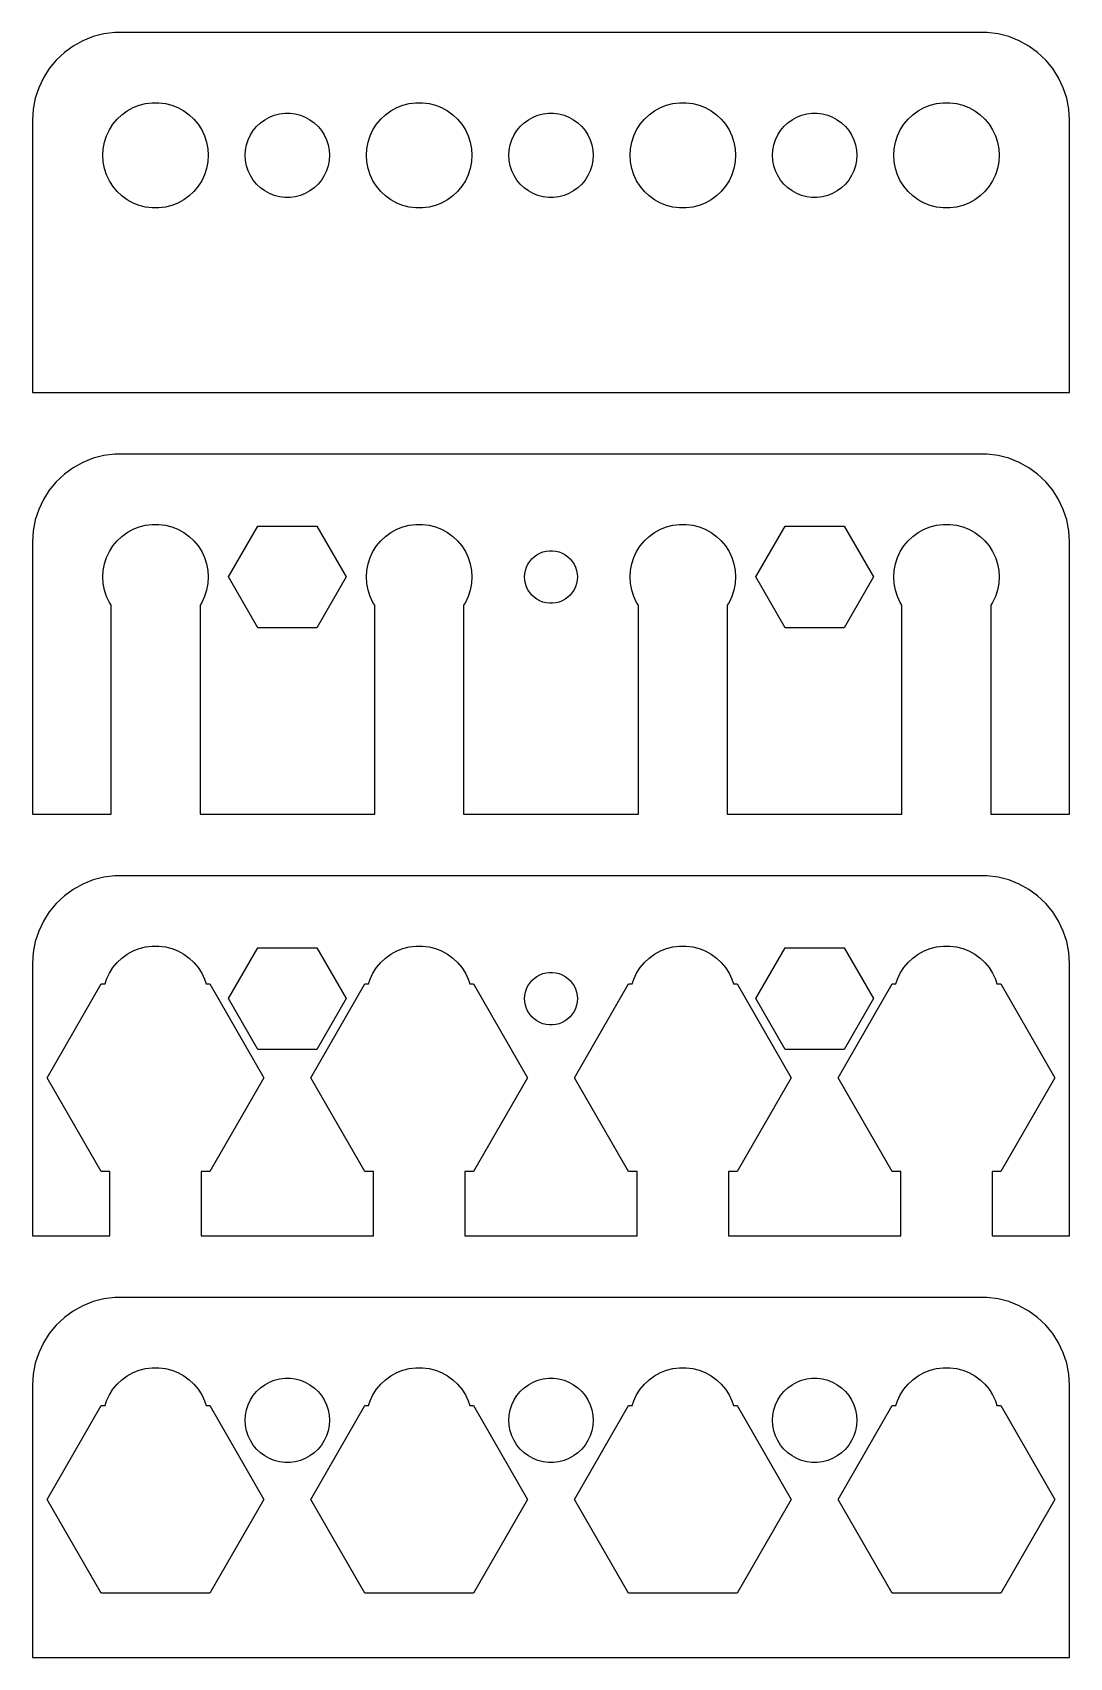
# Model space of a CAD drawing. Header units: metres. Extents: x -29.5 to 29.5, y 0 to 92.5.
import ezdxf

# ---------------------------------------------------------------- set-up
doc = ezdxf.new("R2010")
doc.units = ezdxf.units.M

msp = doc.modelspace()

# ---------------------------------------------------------------- linework, layer by layer
for p, q in [((-24.8139, 92.4901), (-25.4369, 92.4114)), ((24.8139, 92.4901), (-24.8139, 92.4901)), ((25.4369, 92.4114), (24.8139, 92.4901)), ((-27.1791, 91.7216), (-27.6871, 91.3526)), ((-26.6289, 92.0241), (-27.1791, 91.7216)), ((-26.0451, 92.2553), (-26.6289, 92.0241)), ((-25.4369, 92.4114), (-26.0451, 92.2553)), ((26.0451, 92.2553), (25.4369, 92.4114)), ((26.6289, 92.0241), (26.0451, 92.2553)), ((27.1791, 91.7216), (26.6289, 92.0241)), ((27.6871, 91.3526), (27.1791, 91.7216)), ((-28.1448, 90.9227), (-28.5451, 90.4389)), ((-27.6871, 91.3526), (-28.1448, 90.9227)), ((28.1448, 90.9227), (27.6871, 91.3526)), ((28.5451, 90.4389), (28.1448, 90.9227)), ((-28.8815, 89.9088), (-29.1489, 89.3406)), ((-28.5451, 90.4389), (-28.8815, 89.9088)), ((28.8815, 89.9088), (28.5451, 90.4389)), ((29.1489, 89.3406), (28.8815, 89.9088)), ((-29.1489, 89.3406), (-29.3429, 88.7434)), ((29.3429, 88.7434), (29.1489, 89.3406)), ((-29.4606, 88.1267), (-29.5, 87.5)), ((-29.3429, 88.7434), (-29.4606, 88.1267)), ((-24.4123, 87.8115), (-24.1075, 88.033)), ((-24.1075, 88.033), (-23.7773, 88.2145)), ((-23.7773, 88.2145), (-23.427, 88.3532)), ((-23.427, 88.3532), (-23.0621, 88.4469)), ((-23.0621, 88.4469), (-22.6884, 88.4941)), ((-22.6884, 88.4941), (-22.3116, 88.4941)), ((-22.3116, 88.4941), (-21.9379, 88.4469)), ((-21.9379, 88.4469), (-21.5729, 88.3532)), ((-21.5729, 88.3532), (-21.2227, 88.2145)), ((-21.2227, 88.2145), (-20.8925, 88.033)), ((-20.8925, 88.033), (-20.5877, 87.8115)), ((-15.4497, 87.8575), (-15.1507, 87.8953)), ((-15.1507, 87.8953), (-14.8493, 87.8953)), ((-14.8493, 87.8953), (-14.5503, 87.8575)), ((-9.41226, 87.8115), (-9.10747, 88.033)), ((-9.10747, 88.033), (-8.77733, 88.2145)), ((-8.77733, 88.2145), (-8.42705, 88.3532)), ((-8.42705, 88.3532), (-8.06213, 88.4469)), ((-8.06213, 88.4469), (-7.68837, 88.4941)), ((-7.68837, 88.4941), (-7.31161, 88.4941)), ((-7.31161, 88.4941), (-6.93785, 88.4469)), ((-6.93785, 88.4469), (-6.57294, 88.3532)), ((-6.57294, 88.3532), (-6.22266, 88.2145)), ((-6.22266, 88.2145), (-5.89252, 88.033)), ((-5.89252, 88.033), (-5.58772, 87.8115)), ((-0.449707, 87.8575), (-0.150696, 87.8953)), ((-0.150696, 87.8953), (0.150696, 87.8953)), ((0.150696, 87.8953), (0.449707, 87.8575)), ((5.58772, 87.8115), (5.89252, 88.033)), ((5.89252, 88.033), (6.22266, 88.2145)), ((6.22266, 88.2145), (6.57294, 88.3532)), ((6.57294, 88.3532), (6.93785, 88.4469)), ((6.93785, 88.4469), (7.31161, 88.4941)), ((7.31161, 88.4941), (7.68837, 88.4941)), ((7.68837, 88.4941), (8.06213, 88.4469)), ((8.06213, 88.4469), (8.42705, 88.3532)), ((8.42705, 88.3532), (8.77733, 88.2145)), ((8.77733, 88.2145), (9.10747, 88.033)), ((9.10747, 88.033), (9.41226, 87.8115)), ((14.5503, 87.8575), (14.8493, 87.8953)), ((14.8493, 87.8953), (15.1507, 87.8953)), ((15.1507, 87.8953), (15.4497, 87.8575)), ((20.5877, 87.8115), (20.8925, 88.033)), ((20.8925, 88.033), (21.2227, 88.2145)), ((21.2227, 88.2145), (21.5729, 88.3532)), ((21.5729, 88.3532), (21.9379, 88.4469)), ((21.9379, 88.4469), (22.3116, 88.4941)), ((22.3116, 88.4941), (22.6884, 88.4941)), ((22.6884, 88.4941), (23.0621, 88.4469)), ((23.0621, 88.4469), (23.427, 88.3532)), ((23.427, 88.3532), (23.7773, 88.2145)), ((23.7773, 88.2145), (24.1075, 88.033)), ((24.1075, 88.033), (24.4123, 87.8115)), ((29.4606, 88.1267), (29.3429, 88.7434)), ((29.5, 87.5), (29.4606, 88.1267)), ((-29.5, 87.5), (-29.5, 72)), ((-25.2893, 86.6044), (-25.1289, 86.9453)), ((-25.1289, 86.9453), (-24.927, 87.2634)), ((-24.927, 87.2634), (-24.6869, 87.5536)), ((-24.6869, 87.5536), (-24.4123, 87.8115)), ((-20.5877, 87.8115), (-20.3131, 87.5536)), ((-20.3131, 87.5536), (-20.0729, 87.2634)), ((-20.0729, 87.2634), (-19.8711, 86.9453)), ((-19.8711, 86.9453), (-19.7107, 86.6044)), ((-16.9416, 86.9107), (-16.7495, 87.1429)), ((-16.7495, 87.1429), (-16.5298, 87.3492)), ((-16.5298, 87.3492), (-16.286, 87.5264)), ((-16.286, 87.5264), (-16.0219, 87.6716)), ((-16.0219, 87.6716), (-15.7416, 87.7825)), ((-15.7416, 87.7825), (-15.4497, 87.8575)), ((-14.5503, 87.8575), (-14.2583, 87.7825)), ((-14.2583, 87.7825), (-13.9781, 87.6716)), ((-13.9781, 87.6716), (-13.714, 87.5264)), ((-13.714, 87.5264), (-13.4702, 87.3492)), ((-13.4702, 87.3492), (-13.2505, 87.1429)), ((-13.2505, 87.1429), (-13.0583, 86.9107)), ((-10.2893, 86.6044), (-10.1289, 86.9453)), ((-10.1289, 86.9453), (-9.92705, 87.2634)), ((-9.92705, 87.2634), (-9.6869, 87.5536)), ((-9.6869, 87.5536), (-9.41226, 87.8115)), ((-5.58772, 87.8115), (-5.31308, 87.5536)), ((-5.31308, 87.5536), (-5.07294, 87.2634)), ((-5.07294, 87.2634), (-4.87108, 86.9453)), ((-4.87108, 86.9453), (-4.71066, 86.6044)), ((-1.94164, 86.9107), (-1.74951, 87.1429)), ((-1.74951, 87.1429), (-1.52982, 87.3492)), ((-1.52982, 87.3492), (-1.28598, 87.5264)), ((-1.28598, 87.5264), (-1.02187, 87.6716)), ((-1.02187, 87.6716), (-0.741638, 87.7825)), ((-0.741638, 87.7825), (-0.449707, 87.8575)), ((0.449707, 87.8575), (0.741638, 87.7825)), ((0.741638, 87.7825), (1.02187, 87.6716)), ((1.02187, 87.6716), (1.28598, 87.5264)), ((1.28598, 87.5264), (1.52982, 87.3492)), ((1.52982, 87.3492), (1.74951, 87.1429)), ((1.74951, 87.1429), (1.94164, 86.9107)), ((4.71066, 86.6044), (4.87108, 86.9453)), ((4.87108, 86.9453), (5.07294, 87.2634)), ((5.07294, 87.2634), (5.31308, 87.5536)), ((5.31308, 87.5536), (5.58772, 87.8115)), ((9.41226, 87.8115), (9.6869, 87.5536)), ((9.6869, 87.5536), (9.92705, 87.2634)), ((9.92705, 87.2634), (10.1289, 86.9453)), ((10.1289, 86.9453), (10.2893, 86.6044)), ((13.0583, 86.9107), (13.2505, 87.1429)), ((13.2505, 87.1429), (13.4702, 87.3492)), ((13.4702, 87.3492), (13.714, 87.5264)), ((13.714, 87.5264), (13.9781, 87.6716)), ((13.9781, 87.6716), (14.2583, 87.7825)), ((14.2583, 87.7825), (14.5503, 87.8575)), ((15.4497, 87.8575), (15.7416, 87.7825)), ((15.7416, 87.7825), (16.0219, 87.6716)), ((16.0219, 87.6716), (16.286, 87.5264)), ((16.286, 87.5264), (16.5298, 87.3492)), ((16.5298, 87.3492), (16.7495, 87.1429)), ((16.7495, 87.1429), (16.9416, 86.9107)), ((19.7107, 86.6044), (19.8711, 86.9453)), ((19.8711, 86.9453), (20.0729, 87.2634)), ((20.0729, 87.2634), (20.3131, 87.5536)), ((20.3131, 87.5536), (20.5877, 87.8115)), ((24.4123, 87.8115), (24.6869, 87.5536)), ((24.6869, 87.5536), (24.927, 87.2634)), ((24.927, 87.2634), (25.1289, 86.9453)), ((25.1289, 86.9453), (25.2893, 86.6044)), ((29.5, 72), (29.5, 87.5)), ((-25.4763, 85.876), (-25.4057, 86.2461)), ((-25.4057, 86.2461), (-25.2893, 86.6044)), ((-19.7107, 86.6044), (-19.5942, 86.2461)), ((-19.5942, 86.2461), (-19.5237, 85.876)), ((-17.3811, 85.8008), (-17.3246, 86.0968)), ((-17.3246, 86.0968), (-17.2315, 86.3835)), ((-17.2315, 86.3835), (-17.1031, 86.6562)), ((-17.1031, 86.6562), (-16.9416, 86.9107)), ((-13.0583, 86.9107), (-12.8969, 86.6562)), ((-12.8969, 86.6562), (-12.7685, 86.3835)), ((-12.7685, 86.3835), (-12.6754, 86.0968)), ((-12.6754, 86.0968), (-12.6189, 85.8008)), ((-10.4763, 85.876), (-10.4057, 86.2461)), ((-10.4057, 86.2461), (-10.2893, 86.6044)), ((-4.71066, 86.6044), (-4.59424, 86.2461)), ((-4.59424, 86.2461), (-4.52365, 85.876)), ((-2.38107, 85.8008), (-2.32458, 86.0968)), ((-2.32458, 86.0968), (-2.23146, 86.3835)), ((-2.23146, 86.3835), (-2.10313, 86.6562)), ((-2.10313, 86.6562), (-1.94164, 86.9107)), ((1.94164, 86.9107), (2.10313, 86.6562)), ((2.10313, 86.6562), (2.23146, 86.3835)), ((2.23146, 86.3835), (2.32458, 86.0968)), ((2.32458, 86.0968), (2.38107, 85.8008)), ((4.52365, 85.876), (4.59424, 86.2461)), ((4.59424, 86.2461), (4.71066, 86.6044)), ((10.2893, 86.6044), (10.4057, 86.2461)), ((10.4057, 86.2461), (10.4763, 85.876)), ((12.6189, 85.8008), (12.6754, 86.0968)), ((12.6754, 86.0968), (12.7685, 86.3835)), ((12.7685, 86.3835), (12.8969, 86.6562)), ((12.8969, 86.6562), (13.0583, 86.9107)), ((16.9416, 86.9107), (17.1031, 86.6562)), ((17.1031, 86.6562), (17.2315, 86.3835)), ((17.2315, 86.3835), (17.3246, 86.0968)), ((17.3246, 86.0968), (17.3811, 85.8008)), ((19.5237, 85.876), (19.5942, 86.2461)), ((19.5942, 86.2461), (19.7107, 86.6044)), ((25.2893, 86.6044), (25.4057, 86.2461)), ((25.4057, 86.2461), (25.4763, 85.876)), ((-25.5, 85.5), (-25.4763, 85.876)), ((-25.4763, 85.124), (-25.5, 85.5)), ((-25.4057, 84.7539), (-25.4763, 85.124)), ((-19.5237, 85.124), (-19.5942, 84.7539)), ((-19.5237, 85.876), (-19.5, 85.5)), ((-19.5, 85.5), (-19.5237, 85.124)), ((-17.4, 85.5), (-17.3811, 85.8008)), ((-17.3811, 85.1992), (-17.4, 85.5)), ((-17.3246, 84.9031), (-17.3811, 85.1992)), ((-12.6189, 85.1992), (-12.6754, 84.9031)), ((-12.6189, 85.8008), (-12.6, 85.5)), ((-12.6, 85.5), (-12.6189, 85.1992)), ((-10.5, 85.5), (-10.4763, 85.876)), ((-10.4763, 85.124), (-10.5, 85.5)), ((-10.4057, 84.7539), (-10.4763, 85.124)), ((-4.52365, 85.124), (-4.59424, 84.7539)), ((-4.52365, 85.876), (-4.5, 85.5)), ((-4.5, 85.5), (-4.52365, 85.124)), ((-2.39999, 85.5), (-2.38107, 85.8008)), ((-2.38107, 85.1992), (-2.39999, 85.5)), ((-2.32458, 84.9031), (-2.38107, 85.1992)), ((2.38107, 85.1992), (2.32458, 84.9031)), ((2.38107, 85.8008), (2.39999, 85.5)), ((2.39999, 85.5), (2.38107, 85.1992)), ((4.5, 85.5), (4.52365, 85.876)), ((4.52365, 85.124), (4.5, 85.5)), ((4.59424, 84.7539), (4.52365, 85.124)), ((10.4763, 85.124), (10.4057, 84.7539)), ((10.4763, 85.876), (10.5, 85.5)), ((10.5, 85.5), (10.4763, 85.124)), ((12.6, 85.5), (12.6189, 85.8008)), ((12.6189, 85.1992), (12.6, 85.5)), ((12.6754, 84.9031), (12.6189, 85.1992)), ((17.3811, 85.1992), (17.3246, 84.9031)), ((17.3811, 85.8008), (17.4, 85.5)), ((17.4, 85.5), (17.3811, 85.1992)), ((19.5, 85.5), (19.5237, 85.876)), ((19.5237, 85.124), (19.5, 85.5)), ((19.5942, 84.7539), (19.5237, 85.124)), ((25.4763, 85.124), (25.4057, 84.7539)), ((25.4763, 85.876), (25.5, 85.5)), ((25.5, 85.5), (25.4763, 85.124)), ((-25.2893, 84.3956), (-25.4057, 84.7539)), ((-25.1289, 84.0547), (-25.2893, 84.3956)), ((-19.7107, 84.3956), (-19.8711, 84.0547)), ((-19.5942, 84.7539), (-19.7107, 84.3956)), ((-17.2315, 84.6165), (-17.3246, 84.9031)), ((-17.1031, 84.3438), (-17.2315, 84.6165)), ((-16.9416, 84.0893), (-17.1031, 84.3438)), ((-12.8969, 84.3438), (-13.0583, 84.0893)), ((-12.7685, 84.6165), (-12.8969, 84.3438)), ((-12.6754, 84.9031), (-12.7685, 84.6165)), ((-10.2893, 84.3956), (-10.4057, 84.7539)), ((-10.1289, 84.0547), (-10.2893, 84.3956)), ((-4.71066, 84.3956), (-4.87108, 84.0547)), ((-4.59424, 84.7539), (-4.71066, 84.3956)), ((-2.23146, 84.6165), (-2.32458, 84.9031)), ((-2.10313, 84.3438), (-2.23146, 84.6165)), ((-1.94164, 84.0893), (-2.10313, 84.3438)), ((2.10313, 84.3438), (1.94164, 84.0893)), ((2.23146, 84.6165), (2.10313, 84.3438)), ((2.32458, 84.9031), (2.23146, 84.6165)), ((4.71066, 84.3956), (4.59424, 84.7539)), ((4.87108, 84.0547), (4.71066, 84.3956)), ((10.2893, 84.3956), (10.1289, 84.0547)), ((10.4057, 84.7539), (10.2893, 84.3956)), ((12.7685, 84.6165), (12.6754, 84.9031)), ((12.8969, 84.3438), (12.7685, 84.6165)), ((13.0583, 84.0893), (12.8969, 84.3438)), ((17.1031, 84.3438), (16.9416, 84.0893)), ((17.2315, 84.6165), (17.1031, 84.3438)), ((17.3246, 84.9031), (17.2315, 84.6165)), ((19.7107, 84.3956), (19.5942, 84.7539)), ((19.8711, 84.0547), (19.7107, 84.3956)), ((25.2893, 84.3956), (25.1289, 84.0547)), ((25.4057, 84.7539), (25.2893, 84.3956)), ((-24.927, 83.7366), (-25.1289, 84.0547)), ((-24.6869, 83.4464), (-24.927, 83.7366)), ((-24.4123, 83.1884), (-24.6869, 83.4464)), ((-20.3131, 83.4464), (-20.5877, 83.1884)), ((-20.0729, 83.7366), (-20.3131, 83.4464)), ((-19.8711, 84.0547), (-20.0729, 83.7366)), ((-16.7495, 83.8571), (-16.9416, 84.0893)), ((-16.5298, 83.6508), (-16.7495, 83.8571)), ((-16.286, 83.4736), (-16.5298, 83.6508)), ((-16.0219, 83.3284), (-16.286, 83.4736)), ((-15.7416, 83.2175), (-16.0219, 83.3284)), ((-13.9781, 83.3284), (-14.2583, 83.2175)), ((-13.714, 83.4736), (-13.9781, 83.3284)), ((-13.4702, 83.6508), (-13.714, 83.4736)), ((-13.2505, 83.8571), (-13.4702, 83.6508)), ((-13.0583, 84.0893), (-13.2505, 83.8571)), ((-9.92705, 83.7366), (-10.1289, 84.0547)), ((-9.6869, 83.4464), (-9.92705, 83.7366)), ((-9.41226, 83.1884), (-9.6869, 83.4464)), ((-5.31308, 83.4464), (-5.58772, 83.1884)), ((-5.07294, 83.7366), (-5.31308, 83.4464)), ((-4.87108, 84.0547), (-5.07294, 83.7366)), ((-1.74951, 83.8571), (-1.94164, 84.0893)), ((-1.52982, 83.6508), (-1.74951, 83.8571)), ((-1.28598, 83.4736), (-1.52982, 83.6508)), ((-1.02187, 83.3284), (-1.28598, 83.4736)), ((-0.741638, 83.2175), (-1.02187, 83.3284)), ((1.02187, 83.3284), (0.741638, 83.2175)), ((1.28598, 83.4736), (1.02187, 83.3284)), ((1.52982, 83.6508), (1.28598, 83.4736)), ((1.74951, 83.8571), (1.52982, 83.6508)), ((1.94164, 84.0893), (1.74951, 83.8571)), ((5.07294, 83.7366), (4.87108, 84.0547)), ((5.31308, 83.4464), (5.07294, 83.7366)), ((5.58772, 83.1884), (5.31308, 83.4464)), ((9.6869, 83.4464), (9.41226, 83.1884)), ((9.92705, 83.7366), (9.6869, 83.4464)), ((10.1289, 84.0547), (9.92705, 83.7366)), ((13.2505, 83.8571), (13.0583, 84.0893)), ((13.4702, 83.6508), (13.2505, 83.8571)), ((13.714, 83.4736), (13.4702, 83.6508)), ((13.9781, 83.3284), (13.714, 83.4736)), ((14.2583, 83.2175), (13.9781, 83.3284)), ((16.0219, 83.3284), (15.7416, 83.2175)), ((16.286, 83.4736), (16.0219, 83.3284)), ((16.5298, 83.6508), (16.286, 83.4736)), ((16.7495, 83.8571), (16.5298, 83.6508)), ((16.9416, 84.0893), (16.7495, 83.8571)), ((20.0729, 83.7366), (19.8711, 84.0547)), ((20.3131, 83.4464), (20.0729, 83.7366)), ((20.5877, 83.1884), (20.3131, 83.4464)), ((24.6869, 83.4464), (24.4123, 83.1884)), ((24.927, 83.7366), (24.6869, 83.4464)), ((25.1289, 84.0547), (24.927, 83.7366)), ((-24.1075, 82.967), (-24.4123, 83.1884)), ((-23.7773, 82.7855), (-24.1075, 82.967)), ((-23.427, 82.6468), (-23.7773, 82.7855)), ((-23.0621, 82.5531), (-23.427, 82.6468)), ((-22.6884, 82.5059), (-23.0621, 82.5531)), ((-22.3116, 82.5059), (-22.6884, 82.5059)), ((-21.9379, 82.5531), (-22.3116, 82.5059)), ((-21.5729, 82.6468), (-21.9379, 82.5531)), ((-21.2227, 82.7855), (-21.5729, 82.6468)), ((-20.8925, 82.967), (-21.2227, 82.7855)), ((-20.5877, 83.1884), (-20.8925, 82.967)), ((-15.4497, 83.1425), (-15.7416, 83.2175)), ((-15.1507, 83.1047), (-15.4497, 83.1425)), ((-14.8493, 83.1047), (-15.1507, 83.1047)), ((-14.5503, 83.1425), (-14.8493, 83.1047)), ((-14.2583, 83.2175), (-14.5503, 83.1425)), ((-9.10747, 82.967), (-9.41226, 83.1884)), ((-8.77733, 82.7855), (-9.10747, 82.967)), ((-8.42705, 82.6468), (-8.77733, 82.7855)), ((-8.06213, 82.5531), (-8.42705, 82.6468)), ((-7.68837, 82.5059), (-8.06213, 82.5531)), ((-7.31161, 82.5059), (-7.68837, 82.5059)), ((-6.93785, 82.5531), (-7.31161, 82.5059)), ((-6.57294, 82.6468), (-6.93785, 82.5531)), ((-6.22266, 82.7855), (-6.57294, 82.6468)), ((-5.89252, 82.967), (-6.22266, 82.7855)), ((-5.58772, 83.1884), (-5.89252, 82.967)), ((-0.449707, 83.1425), (-0.741638, 83.2175)), ((-0.150696, 83.1047), (-0.449707, 83.1425)), ((0.150696, 83.1047), (-0.150696, 83.1047)), ((0.449707, 83.1425), (0.150696, 83.1047)), ((0.741638, 83.2175), (0.449707, 83.1425)), ((5.89252, 82.967), (5.58772, 83.1884)), ((6.22266, 82.7855), (5.89252, 82.967)), ((6.57294, 82.6468), (6.22266, 82.7855)), ((6.93785, 82.5531), (6.57294, 82.6468)), ((7.31161, 82.5059), (6.93785, 82.5531)), ((7.68837, 82.5059), (7.31161, 82.5059)), ((8.06213, 82.5531), (7.68837, 82.5059)), ((8.42705, 82.6468), (8.06213, 82.5531)), ((8.77733, 82.7855), (8.42705, 82.6468)), ((9.10747, 82.967), (8.77733, 82.7855)), ((9.41226, 83.1884), (9.10747, 82.967)), ((14.5503, 83.1425), (14.2583, 83.2175)), ((14.8493, 83.1047), (14.5503, 83.1425)), ((15.1507, 83.1047), (14.8493, 83.1047)), ((15.4497, 83.1425), (15.1507, 83.1047)), ((15.7416, 83.2175), (15.4497, 83.1425)), ((20.8925, 82.967), (20.5877, 83.1884)), ((21.2227, 82.7855), (20.8925, 82.967)), ((21.5729, 82.6468), (21.2227, 82.7855)), ((21.9379, 82.5531), (21.5729, 82.6468)), ((22.3116, 82.5059), (21.9379, 82.5531)), ((22.6884, 82.5059), (22.3116, 82.5059)), ((23.0621, 82.5531), (22.6884, 82.5059)), ((23.427, 82.6468), (23.0621, 82.5531)), ((23.7773, 82.7855), (23.427, 82.6468)), ((24.1075, 82.967), (23.7773, 82.7855)), ((24.4123, 83.1884), (24.1075, 82.967)), ((-29.5, 72), (29.5, 72)), ((-24.8139, 68.4901), (-25.4369, 68.4114)), ((24.8139, 68.4901), (-24.8139, 68.4901)), ((25.4369, 68.4114), (24.8139, 68.4901)), ((-27.1791, 67.7216), (-27.6871, 67.3526)), ((-26.6289, 68.0241), (-27.1791, 67.7216)), ((-26.0451, 68.2553), (-26.6289, 68.0241)), ((-25.4369, 68.4114), (-26.0451, 68.2553)), ((26.0451, 68.2553), (25.4369, 68.4114)), ((26.6289, 68.0241), (26.0451, 68.2553)), ((27.1791, 67.7216), (26.6289, 68.0241)), ((27.6871, 67.3526), (27.1791, 67.7216)), ((-28.1448, 66.9227), (-28.5451, 66.4389)), ((-27.6871, 67.3526), (-28.1448, 66.9227)), ((28.1448, 66.9227), (27.6871, 67.3526)), ((28.5451, 66.4389), (28.1448, 66.9227)), ((-28.8815, 65.9088), (-29.1489, 65.3406)), ((-28.5451, 66.4389), (-28.8815, 65.9088)), ((28.8815, 65.9088), (28.5451, 66.4389)), ((29.1489, 65.3406), (28.8815, 65.9088)), ((-29.3429, 64.7434), (-29.4606, 64.1267)), ((-29.1489, 65.3406), (-29.3429, 64.7434)), ((29.3429, 64.7434), (29.1489, 65.3406)), ((29.4606, 64.1267), (29.3429, 64.7434)), ((-29.4606, 64.1267), (-29.5, 63.5)), ((-24.4123, 63.8115), (-24.1075, 64.033)), ((-24.1075, 64.033), (-23.7773, 64.2145)), ((-23.7773, 64.2145), (-23.427, 64.3532)), ((-23.427, 64.3532), (-23.0621, 64.4469)), ((-23.0621, 64.4469), (-22.6884, 64.4941)), ((-22.6884, 64.4941), (-22.3116, 64.4941)), ((-22.3116, 64.4941), (-21.9379, 64.4469)), ((-21.9379, 64.4469), (-21.5729, 64.3532)), ((-21.5729, 64.3532), (-21.2227, 64.2145)), ((-21.2227, 64.2145), (-20.8925, 64.033)), ((-20.8925, 64.033), (-20.5877, 63.8115)), ((-18.3466, 61.5), (-16.6733, 64.3982)), ((-16.6733, 64.3982), (-13.3267, 64.3982)), ((-13.3267, 64.3982), (-11.6534, 61.5)), ((-9.41226, 63.8115), (-9.10747, 64.033)), ((-9.10747, 64.033), (-8.77733, 64.2145)), ((-8.77733, 64.2145), (-8.42705, 64.3532)), ((-8.42705, 64.3532), (-8.06213, 64.4469)), ((-8.06213, 64.4469), (-7.68837, 64.4941)), ((-7.68837, 64.4941), (-7.31161, 64.4941)), ((-7.31161, 64.4941), (-6.93785, 64.4469)), ((-6.93785, 64.4469), (-6.57294, 64.3532)), ((-6.57294, 64.3532), (-6.22266, 64.2145)), ((-6.22266, 64.2145), (-5.89252, 64.033)), ((-5.89252, 64.033), (-5.58772, 63.8115)), ((5.58772, 63.8115), (5.89252, 64.033)), ((5.89252, 64.033), (6.22266, 64.2145)), ((6.22266, 64.2145), (6.57294, 64.3532)), ((6.57294, 64.3532), (6.93785, 64.4469)), ((6.93785, 64.4469), (7.31161, 64.4941)), ((7.31161, 64.4941), (7.68837, 64.4941)), ((7.68837, 64.4941), (8.06213, 64.4469)), ((8.06213, 64.4469), (8.42705, 64.3532)), ((8.42705, 64.3532), (8.77733, 64.2145)), ((8.77733, 64.2145), (9.10747, 64.033)), ((9.10747, 64.033), (9.41226, 63.8115)), ((11.6534, 61.5), (13.3267, 64.3982)), ((13.3267, 64.3982), (16.6733, 64.3982)), ((16.6733, 64.3982), (18.3466, 61.5)), ((20.5877, 63.8115), (20.8925, 64.033)), ((20.8925, 64.033), (21.2227, 64.2145)), ((21.2227, 64.2145), (21.5729, 64.3532)), ((21.5729, 64.3532), (21.9379, 64.4469)), ((21.9379, 64.4469), (22.3116, 64.4941)), ((22.3116, 64.4941), (22.6884, 64.4941)), ((22.6884, 64.4941), (23.0621, 64.4469)), ((23.0621, 64.4469), (23.427, 64.3532)), ((23.427, 64.3532), (23.7773, 64.2145)), ((23.7773, 64.2145), (24.1075, 64.033)), ((24.1075, 64.033), (24.4123, 63.8115)), ((29.5, 63.5), (29.4606, 64.1267)), ((-29.5, 63.5), (-29.5, 48)), ((-25.2893, 62.6044), (-25.1289, 62.9453)), ((-25.1289, 62.9453), (-24.927, 63.2634)), ((-24.927, 63.2634), (-24.6869, 63.5536)), ((-24.6869, 63.5536), (-24.4123, 63.8115)), ((-20.5877, 63.8115), (-20.3131, 63.5536)), ((-20.3131, 63.5536), (-20.0729, 63.2634)), ((-20.0729, 63.2634), (-19.8711, 62.9453)), ((-19.8711, 62.9453), (-19.7107, 62.6044)), ((-10.2893, 62.6044), (-10.1289, 62.9453)), ((-10.1289, 62.9453), (-9.92705, 63.2634)), ((-9.92705, 63.2634), (-9.6869, 63.5536)), ((-9.6869, 63.5536), (-9.41226, 63.8115)), ((-5.58772, 63.8115), (-5.31308, 63.5536)), ((-5.31308, 63.5536), (-5.07294, 63.2634)), ((-5.07294, 63.2634), (-4.87108, 62.9453)), ((-4.87108, 62.9453), (-4.71066, 62.6044)), ((-0.638657, 62.8572), (-0.463516, 62.9266)), ((-0.463516, 62.9266), (-0.281067, 62.9734)), ((-0.281067, 62.9734), (-0.094177, 62.997)), ((-0.094177, 62.997), (0.094177, 62.997)), ((0.094177, 62.997), (0.281067, 62.9734)), ((0.281067, 62.9734), (0.463516, 62.9266)), ((0.463516, 62.9266), (0.638657, 62.8572)), ((4.71066, 62.6044), (4.87108, 62.9453)), ((4.87108, 62.9453), (5.07294, 63.2634)), ((5.07294, 63.2634), (5.31308, 63.5536)), ((5.31308, 63.5536), (5.58772, 63.8115)), ((9.41226, 63.8115), (9.6869, 63.5536)), ((9.6869, 63.5536), (9.92705, 63.2634)), ((9.92705, 63.2634), (10.1289, 62.9453)), ((10.1289, 62.9453), (10.2893, 62.6044)), ((19.7107, 62.6044), (19.8711, 62.9453)), ((19.8711, 62.9453), (20.0729, 63.2634)), ((20.0729, 63.2634), (20.3131, 63.5536)), ((20.3131, 63.5536), (20.5877, 63.8115)), ((24.4123, 63.8115), (24.6869, 63.5536)), ((24.6869, 63.5536), (24.927, 63.2634)), ((24.927, 63.2634), (25.1289, 62.9453)), ((25.1289, 62.9453), (25.2893, 62.6044)), ((29.5, 48), (29.5, 63.5)), ((-25.4763, 61.876), (-25.4057, 62.2461)), ((-25.4057, 62.2461), (-25.2893, 62.6044)), ((-19.7107, 62.6044), (-19.5942, 62.2461)), ((-19.5942, 62.2461), (-19.5237, 61.876)), ((-10.4763, 61.876), (-10.4057, 62.2461)), ((-10.4057, 62.2461), (-10.2893, 62.6044)), ((-4.71066, 62.6044), (-4.59424, 62.2461)), ((-4.59424, 62.2461), (-4.52365, 61.876)), ((-1.45287, 61.873), (-1.39465, 62.0522)), ((-1.39465, 62.0522), (-1.31445, 62.2226)), ((-1.31445, 62.2226), (-1.21352, 62.3817)), ((-1.21352, 62.3817), (-1.09344, 62.5268)), ((-1.09344, 62.5268), (-0.956131, 62.6558)), ((-0.956131, 62.6558), (-0.803726, 62.7665)), ((-0.803726, 62.7665), (-0.638657, 62.8572)), ((0.638657, 62.8572), (0.803726, 62.7665)), ((0.803726, 62.7665), (0.956131, 62.6558)), ((0.956131, 62.6558), (1.09344, 62.5268)), ((1.09344, 62.5268), (1.21352, 62.3817)), ((1.21352, 62.3817), (1.31445, 62.2226)), ((1.31445, 62.2226), (1.39465, 62.0522)), ((1.39465, 62.0522), (1.45287, 61.873)), ((4.52365, 61.876), (4.59424, 62.2461)), ((4.59424, 62.2461), (4.71066, 62.6044)), ((10.2893, 62.6044), (10.4057, 62.2461)), ((10.4057, 62.2461), (10.4763, 61.876)), ((19.5237, 61.876), (19.5942, 62.2461)), ((19.5942, 62.2461), (19.7107, 62.6044)), ((25.2893, 62.6044), (25.4057, 62.2461)), ((25.4057, 62.2461), (25.4763, 61.876)), ((-25.5, 61.5), (-25.4763, 61.876)), ((-25.4763, 61.124), (-25.5, 61.5)), ((-25.4057, 60.7539), (-25.4763, 61.124)), ((-19.5237, 61.124), (-19.5942, 60.7539)), ((-19.5237, 61.876), (-19.5, 61.5)), ((-19.5, 61.5), (-19.5237, 61.124)), ((-16.6733, 58.6018), (-18.3466, 61.5)), ((-11.6534, 61.5), (-13.3267, 58.6018)), ((-10.5, 61.5), (-10.4763, 61.876)), ((-10.4763, 61.124), (-10.5, 61.5)), ((-10.4057, 60.7539), (-10.4763, 61.124)), ((-4.52365, 61.124), (-4.59424, 60.7539)), ((-4.52365, 61.876), (-4.5, 61.5)), ((-4.5, 61.5), (-4.52365, 61.124)), ((-1.5, 61.5), (-1.48816, 61.688)), ((-1.48816, 61.312), (-1.5, 61.5)), ((-1.48816, 61.688), (-1.45287, 61.873)), ((-1.45287, 61.127), (-1.48816, 61.312)), ((-1.39465, 60.9478), (-1.45287, 61.127)), ((1.45287, 61.127), (1.39465, 60.9478)), ((1.45287, 61.873), (1.48816, 61.688)), ((1.48816, 61.312), (1.45287, 61.127)), ((1.48816, 61.688), (1.5, 61.5)), ((1.5, 61.5), (1.48816, 61.312)), ((4.5, 61.5), (4.52365, 61.876)), ((4.52365, 61.124), (4.5, 61.5)), ((4.59424, 60.7539), (4.52365, 61.124)), ((10.4763, 61.124), (10.4057, 60.7539)), ((10.4763, 61.876), (10.5, 61.5)), ((10.5, 61.5), (10.4763, 61.124)), ((13.3267, 58.6018), (11.6534, 61.5)), ((18.3466, 61.5), (16.6733, 58.6018)), ((19.5, 61.5), (19.5237, 61.876)), ((19.5237, 61.124), (19.5, 61.5)), ((19.5942, 60.7539), (19.5237, 61.124)), ((25.4763, 61.124), (25.4057, 60.7539)), ((25.4763, 61.876), (25.5, 61.5)), ((25.5, 61.5), (25.4763, 61.124)), ((-25.2893, 60.3956), (-25.4057, 60.7539)), ((-25.1289, 60.0547), (-25.2893, 60.3956)), ((-19.7107, 60.3956), (-19.8711, 60.0547)), ((-19.5942, 60.7539), (-19.7107, 60.3956)), ((-10.2893, 60.3956), (-10.4057, 60.7539)), ((-10.1289, 60.0547), (-10.2893, 60.3956)), ((-4.71066, 60.3956), (-4.87108, 60.0547)), ((-4.59424, 60.7539), (-4.71066, 60.3956)), ((-1.31445, 60.7774), (-1.39465, 60.9478)), ((-1.21352, 60.6183), (-1.31445, 60.7774)), ((-1.09344, 60.4732), (-1.21352, 60.6183)), ((-0.956131, 60.3442), (-1.09344, 60.4732)), ((-0.803726, 60.2335), (-0.956131, 60.3442)), ((-0.638657, 60.1427), (-0.803726, 60.2335)), ((-0.463516, 60.0734), (-0.638657, 60.1427)), ((0.638657, 60.1427), (0.463516, 60.0734)), ((0.803726, 60.2335), (0.638657, 60.1427)), ((0.956131, 60.3442), (0.803726, 60.2335)), ((1.09344, 60.4732), (0.956131, 60.3442)), ((1.21352, 60.6183), (1.09344, 60.4732)), ((1.31445, 60.7774), (1.21352, 60.6183)), ((1.39465, 60.9478), (1.31445, 60.7774)), ((4.71066, 60.3956), (4.59424, 60.7539)), ((4.87108, 60.0547), (4.71066, 60.3956)), ((10.2893, 60.3956), (10.1289, 60.0547)), ((10.4057, 60.7539), (10.2893, 60.3956)), ((19.7107, 60.3956), (19.5942, 60.7539)), ((19.8711, 60.0547), (19.7107, 60.3956)), ((25.2893, 60.3956), (25.1289, 60.0547)), ((25.4057, 60.7539), (25.2893, 60.3956)), ((-25.0307, 59.9), (-25.1289, 60.0547)), ((-25.0307, 48), (-25.0307, 59.9)), ((-19.8711, 60.0547), (-19.9693, 59.9)), ((-19.9693, 59.9), (-19.9693, 48)), ((-10.0307, 59.9), (-10.1289, 60.0547)), ((-10.0307, 48), (-10.0307, 59.9)), ((-4.87108, 60.0547), (-4.96927, 59.9)), ((-4.96927, 59.9), (-4.96927, 48)), ((-0.281067, 60.0266), (-0.463516, 60.0734)), ((-0.094177, 60.0029), (-0.281067, 60.0266)), ((0.094177, 60.0029), (-0.094177, 60.0029)), ((0.281067, 60.0266), (0.094177, 60.0029)), ((0.463516, 60.0734), (0.281067, 60.0266)), ((4.96927, 59.9), (4.87108, 60.0547)), ((4.96927, 48), (4.96927, 59.9)), ((10.1289, 60.0547), (10.0307, 59.9)), ((10.0307, 59.9), (10.0307, 48)), ((19.9693, 59.9), (19.8711, 60.0547)), ((19.9693, 48), (19.9693, 59.9)), ((25.1289, 60.0547), (25.0307, 59.9)), ((25.0307, 59.9), (25.0307, 48)), ((-13.3267, 58.6018), (-16.6733, 58.6018)), ((16.6733, 58.6018), (13.3267, 58.6018)), ((-29.5, 48), (-25.0307, 48)), ((-19.9693, 48), (-10.0307, 48)), ((-4.96927, 48), (4.96927, 48)), ((10.0307, 48), (19.9693, 48)), ((25.0307, 48), (29.5, 48)), ((-25.4369, 44.4114), (-26.0451, 44.2553)), ((-24.8139, 44.4901), (-25.4369, 44.4114)), ((24.8139, 44.4901), (-24.8139, 44.4901)), ((25.4369, 44.4114), (24.8139, 44.4901)), ((26.0451, 44.2553), (25.4369, 44.4114)), ((-27.1791, 43.7216), (-27.6871, 43.3526)), ((-26.6289, 44.0241), (-27.1791, 43.7216)), ((-26.0451, 44.2553), (-26.6289, 44.0241)), ((26.6289, 44.0241), (26.0451, 44.2553)), ((27.1791, 43.7216), (26.6289, 44.0241)), ((27.6871, 43.3526), (27.1791, 43.7216)), ((-28.1448, 42.9227), (-28.5451, 42.4389)), ((-27.6871, 43.3526), (-28.1448, 42.9227)), ((28.1448, 42.9227), (27.6871, 43.3526)), ((28.5451, 42.4389), (28.1448, 42.9227)), ((-28.8815, 41.9088), (-29.1489, 41.3406)), ((-28.5451, 42.4389), (-28.8815, 41.9088)), ((28.8815, 41.9088), (28.5451, 42.4389)), ((29.1489, 41.3406), (28.8815, 41.9088)), ((-29.3429, 40.7434), (-29.4606, 40.1267)), ((-29.1489, 41.3406), (-29.3429, 40.7434)), ((29.3429, 40.7434), (29.1489, 41.3406)), ((29.4606, 40.1267), (29.3429, 40.7434)), ((-29.4606, 40.1267), (-29.5, 39.5)), ((-24.6869, 39.5536), (-24.4123, 39.8115)), ((-24.4123, 39.8115), (-24.1075, 40.033)), ((-24.1075, 40.033), (-23.7773, 40.2145)), ((-23.7773, 40.2145), (-23.427, 40.3532)), ((-23.427, 40.3532), (-23.0621, 40.4469)), ((-23.0621, 40.4469), (-22.6884, 40.4941)), ((-22.6884, 40.4941), (-22.3116, 40.4941)), ((-22.3116, 40.4941), (-21.9379, 40.4469)), ((-21.9379, 40.4469), (-21.5729, 40.3532)), ((-21.5729, 40.3532), (-21.2227, 40.2145)), ((-21.2227, 40.2145), (-20.8925, 40.033)), ((-20.8925, 40.033), (-20.5877, 39.8115)), ((-20.5877, 39.8115), (-20.3131, 39.5536)), ((-18.3466, 37.5), (-16.6733, 40.3982)), ((-16.6733, 40.3982), (-13.3267, 40.3982)), ((-13.3267, 40.3982), (-11.6534, 37.5)), ((-9.6869, 39.5536), (-9.41226, 39.8115)), ((-9.41226, 39.8115), (-9.10747, 40.033)), ((-9.10747, 40.033), (-8.77733, 40.2145)), ((-8.77733, 40.2145), (-8.42705, 40.3532)), ((-8.42705, 40.3532), (-8.06213, 40.4469)), ((-8.06213, 40.4469), (-7.68837, 40.4941)), ((-7.68837, 40.4941), (-7.31161, 40.4941)), ((-7.31161, 40.4941), (-6.93785, 40.4469)), ((-6.93785, 40.4469), (-6.57294, 40.3532)), ((-6.57294, 40.3532), (-6.22266, 40.2145)), ((-6.22266, 40.2145), (-5.89252, 40.033)), ((-5.89252, 40.033), (-5.58772, 39.8115)), ((-5.58772, 39.8115), (-5.31308, 39.5536)), ((5.31308, 39.5536), (5.58772, 39.8115)), ((5.58772, 39.8115), (5.89252, 40.033)), ((5.89252, 40.033), (6.22266, 40.2145)), ((6.22266, 40.2145), (6.57294, 40.3532)), ((6.57294, 40.3532), (6.93785, 40.4469)), ((6.93785, 40.4469), (7.31161, 40.4941)), ((7.31161, 40.4941), (7.68837, 40.4941)), ((7.68837, 40.4941), (8.06213, 40.4469)), ((8.06213, 40.4469), (8.42705, 40.3532)), ((8.42705, 40.3532), (8.77733, 40.2145)), ((8.77733, 40.2145), (9.10747, 40.033)), ((9.10747, 40.033), (9.41226, 39.8115)), ((9.41226, 39.8115), (9.6869, 39.5536)), ((11.6534, 37.5), (13.3267, 40.3982)), ((13.3267, 40.3982), (16.6733, 40.3982)), ((16.6733, 40.3982), (18.3466, 37.5)), ((20.3131, 39.5536), (20.5877, 39.8115)), ((20.5877, 39.8115), (20.8925, 40.033)), ((20.8925, 40.033), (21.2227, 40.2145)), ((21.2227, 40.2145), (21.5729, 40.3532)), ((21.5729, 40.3532), (21.9379, 40.4469)), ((21.9379, 40.4469), (22.3116, 40.4941)), ((22.3116, 40.4941), (22.6884, 40.4941)), ((22.6884, 40.4941), (23.0621, 40.4469)), ((23.0621, 40.4469), (23.427, 40.3532)), ((23.427, 40.3532), (23.7773, 40.2145)), ((23.7773, 40.2145), (24.1075, 40.033)), ((24.1075, 40.033), (24.4123, 39.8115)), ((24.4123, 39.8115), (24.6869, 39.5536)), ((29.5, 39.5), (29.4606, 40.1267)), ((-29.5, 39.5), (-29.5, 24)), ((-25.2893, 38.6044), (-25.1289, 38.9453)), ((-25.1289, 38.9453), (-24.927, 39.2634)), ((-24.927, 39.2634), (-24.6869, 39.5536)), ((-20.3131, 39.5536), (-20.0729, 39.2634)), ((-20.0729, 39.2634), (-19.8711, 38.9453)), ((-19.8711, 38.9453), (-19.7107, 38.6044)), ((-10.2893, 38.6044), (-10.1289, 38.9453)), ((-10.1289, 38.9453), (-9.92705, 39.2634)), ((-9.92705, 39.2634), (-9.6869, 39.5536)), ((-5.31308, 39.5536), (-5.07294, 39.2634)), ((-5.07294, 39.2634), (-4.87108, 38.9453)), ((-4.87108, 38.9453), (-4.71066, 38.6044)), ((-0.803726, 38.7665), (-0.638657, 38.8572)), ((-0.638657, 38.8572), (-0.463516, 38.9266)), ((-0.463516, 38.9266), (-0.281067, 38.9734)), ((-0.281067, 38.9734), (-0.094177, 38.997)), ((-0.094177, 38.997), (0.094177, 38.997)), ((0.094177, 38.997), (0.281067, 38.9734)), ((0.281067, 38.9734), (0.463516, 38.9266)), ((0.463516, 38.9266), (0.638657, 38.8572)), ((0.638657, 38.8572), (0.803726, 38.7665)), ((4.71066, 38.6044), (4.87108, 38.9453)), ((4.87108, 38.9453), (5.07294, 39.2634)), ((5.07294, 39.2634), (5.31308, 39.5536)), ((9.6869, 39.5536), (9.92705, 39.2634)), ((9.92705, 39.2634), (10.1289, 38.9453)), ((10.1289, 38.9453), (10.2893, 38.6044)), ((19.7107, 38.6044), (19.8711, 38.9453)), ((19.8711, 38.9453), (20.0729, 39.2634)), ((20.0729, 39.2634), (20.3131, 39.5536)), ((24.6869, 39.5536), (24.927, 39.2634)), ((24.927, 39.2634), (25.1289, 38.9453)), ((25.1289, 38.9453), (25.2893, 38.6044)), ((29.5, 24), (29.5, 39.5)), ((-28.67, 33), (-25.585, 38.3434)), ((-25.585, 38.3434), (-25.3741, 38.3434)), ((-25.3741, 38.3434), (-25.2893, 38.6044)), ((-19.7107, 38.6044), (-19.6259, 38.3434)), ((-19.6259, 38.3434), (-19.415, 38.3434)), ((-19.415, 38.3434), (-16.33, 33)), ((-13.67, 33), (-10.585, 38.3434)), ((-10.585, 38.3434), (-10.3741, 38.3434)), ((-10.3741, 38.3434), (-10.2893, 38.6044)), ((-4.71066, 38.6044), (-4.62585, 38.3434)), ((-4.62585, 38.3434), (-4.41501, 38.3434)), ((-4.41501, 38.3434), (-1.33, 33)), ((-1.45287, 37.873), (-1.39465, 38.0522)), ((-1.39465, 38.0522), (-1.31445, 38.2226)), ((-1.31445, 38.2226), (-1.21352, 38.3817)), ((-1.21352, 38.3817), (-1.09344, 38.5268)), ((-1.09344, 38.5268), (-0.956131, 38.6558)), ((-0.956131, 38.6558), (-0.803726, 38.7665)), ((0.803726, 38.7665), (0.956131, 38.6558)), ((0.956131, 38.6558), (1.09344, 38.5268)), ((1.09344, 38.5268), (1.21352, 38.3817)), ((1.21352, 38.3817), (1.31445, 38.2226)), ((1.31445, 38.2226), (1.39465, 38.0522)), ((1.33, 33), (4.41501, 38.3434)), ((1.39465, 38.0522), (1.45287, 37.873)), ((4.41501, 38.3434), (4.62585, 38.3434)), ((4.62585, 38.3434), (4.71066, 38.6044)), ((10.2893, 38.6044), (10.3741, 38.3434)), ((10.3741, 38.3434), (10.585, 38.3434)), ((10.585, 38.3434), (13.67, 33)), ((16.33, 33), (19.415, 38.3434)), ((19.415, 38.3434), (19.6259, 38.3434)), ((19.6259, 38.3434), (19.7107, 38.6044)), ((25.2893, 38.6044), (25.3741, 38.3434)), ((25.3741, 38.3434), (25.585, 38.3434)), ((25.585, 38.3434), (28.67, 33)), ((-16.6733, 34.6018), (-18.3466, 37.5)), ((-11.6534, 37.5), (-13.3267, 34.6018)), ((-1.5, 37.5), (-1.48816, 37.688)), ((-1.48816, 37.312), (-1.5, 37.5)), ((-1.48816, 37.688), (-1.45287, 37.873)), ((-1.45287, 37.127), (-1.48816, 37.312)), ((-1.39465, 36.9478), (-1.45287, 37.127)), ((1.45287, 37.127), (1.39465, 36.9478)), ((1.45287, 37.873), (1.48816, 37.688)), ((1.48816, 37.312), (1.45287, 37.127)), ((1.48816, 37.688), (1.5, 37.5)), ((1.5, 37.5), (1.48816, 37.312)), ((13.3267, 34.6018), (11.6534, 37.5)), ((18.3466, 37.5), (16.6733, 34.6018)), ((-1.31445, 36.7774), (-1.39465, 36.9478)), ((-1.21352, 36.6183), (-1.31445, 36.7774)), ((-1.09344, 36.4732), (-1.21352, 36.6183)), ((-0.956131, 36.3442), (-1.09344, 36.4732)), ((-0.803726, 36.2335), (-0.956131, 36.3442)), ((-0.638657, 36.1427), (-0.803726, 36.2335)), ((-0.463516, 36.0734), (-0.638657, 36.1427)), ((-0.281067, 36.0266), (-0.463516, 36.0734)), ((0.463516, 36.0734), (0.281067, 36.0266)), ((0.638657, 36.1427), (0.463516, 36.0734)), ((0.803726, 36.2335), (0.638657, 36.1427)), ((0.956131, 36.3442), (0.803726, 36.2335)), ((1.09344, 36.4732), (0.956131, 36.3442)), ((1.21352, 36.6183), (1.09344, 36.4732)), ((1.31445, 36.7774), (1.21352, 36.6183)), ((1.39465, 36.9478), (1.31445, 36.7774)), ((-0.094177, 36.0029), (-0.281067, 36.0266)), ((0.094177, 36.0029), (-0.094177, 36.0029)), ((0.281067, 36.0266), (0.094177, 36.0029)), ((-13.3267, 34.6018), (-16.6733, 34.6018)), ((16.6733, 34.6018), (13.3267, 34.6018)), ((-25.585, 27.6566), (-28.67, 33)), ((-16.33, 33), (-19.415, 27.6566)), ((-10.585, 27.6566), (-13.67, 33)), ((-1.33, 33), (-4.41501, 27.6566)), ((4.41501, 27.6566), (1.33, 33)), ((13.67, 33), (10.585, 27.6566)), ((19.415, 27.6566), (16.33, 33)), ((28.67, 33), (25.585, 27.6566)), ((-25.0942, 27.6566), (-25.585, 27.6566)), ((-25.0942, 24), (-25.0942, 27.6566)), ((-19.415, 27.6566), (-19.9058, 27.6566)), ((-19.9058, 27.6566), (-19.9058, 24)), ((-10.0942, 27.6566), (-10.585, 27.6566)), ((-10.0942, 24), (-10.0942, 27.6566)), ((-4.41501, 27.6566), (-4.90581, 27.6566)), ((-4.90581, 27.6566), (-4.90581, 24)), ((4.90581, 27.6566), (4.41501, 27.6566)), ((4.90581, 24), (4.90581, 27.6566)), ((10.585, 27.6566), (10.0942, 27.6566)), ((10.0942, 27.6566), (10.0942, 24)), ((19.9058, 27.6566), (19.415, 27.6566)), ((19.9058, 24), (19.9058, 27.6566)), ((25.585, 27.6566), (25.0942, 27.6566)), ((25.0942, 27.6566), (25.0942, 24)), ((-29.5, 24), (-25.0942, 24)), ((-19.9058, 24), (-10.0942, 24)), ((-4.90581, 24), (4.90581, 24)), ((10.0942, 24), (19.9058, 24)), ((25.0942, 24), (29.5, 24)), ((-25.4369, 20.4114), (-26.0451, 20.2553)), ((-24.8139, 20.4901), (-25.4369, 20.4114)), ((24.8139, 20.4901), (-24.8139, 20.4901)), ((25.4369, 20.4114), (24.8139, 20.4901)), ((26.0451, 20.2553), (25.4369, 20.4114)), ((-27.1791, 19.7216), (-27.6871, 19.3526)), ((-26.6289, 20.0241), (-27.1791, 19.7216)), ((-26.0451, 20.2553), (-26.6289, 20.0241)), ((26.6289, 20.0241), (26.0451, 20.2553)), ((27.1791, 19.7216), (26.6289, 20.0241)), ((27.6871, 19.3526), (27.1791, 19.7216)), ((-28.1448, 18.9227), (-28.5451, 18.4389)), ((-27.6871, 19.3526), (-28.1448, 18.9227)), ((28.1448, 18.9227), (27.6871, 19.3526)), ((28.5451, 18.4389), (28.1448, 18.9227)), ((-28.8815, 17.9088), (-29.1489, 17.3406)), ((-28.5451, 18.4389), (-28.8815, 17.9088)), ((28.8815, 17.9088), (28.5451, 18.4389)), ((29.1489, 17.3406), (28.8815, 17.9088)), ((-29.3429, 16.7434), (-29.4606, 16.1267)), ((-29.1489, 17.3406), (-29.3429, 16.7434)), ((29.3429, 16.7434), (29.1489, 17.3406)), ((29.4606, 16.1267), (29.3429, 16.7434)), ((-29.4606, 16.1267), (-29.5, 15.5)), ((-24.6869, 15.5536), (-24.4123, 15.8115)), ((-24.4123, 15.8115), (-24.1075, 16.033)), ((-24.1075, 16.033), (-23.7773, 16.2145)), ((-23.7773, 16.2145), (-23.427, 16.3532)), ((-23.427, 16.3532), (-23.0621, 16.4469)), ((-23.0621, 16.4469), (-22.6884, 16.4941)), ((-22.6884, 16.4941), (-22.3116, 16.4941)), ((-22.3116, 16.4941), (-21.9379, 16.4469)), ((-21.9379, 16.4469), (-21.5729, 16.3532)), ((-21.5729, 16.3532), (-21.2227, 16.2145)), ((-21.2227, 16.2145), (-20.8925, 16.033)), ((-20.8925, 16.033), (-20.5877, 15.8115)), ((-20.5877, 15.8115), (-20.3131, 15.5536)), ((-16.0219, 15.6716), (-15.7416, 15.7825)), ((-15.7416, 15.7825), (-15.4497, 15.8575)), ((-15.4497, 15.8575), (-15.1507, 15.8953)), ((-15.1507, 15.8953), (-14.8493, 15.8953)), ((-14.8493, 15.8953), (-14.5503, 15.8575)), ((-14.5503, 15.8575), (-14.2583, 15.7825)), ((-14.2583, 15.7825), (-13.9781, 15.6716)), ((-9.6869, 15.5536), (-9.41226, 15.8115)), ((-9.41226, 15.8115), (-9.10747, 16.033)), ((-9.10747, 16.033), (-8.77733, 16.2145)), ((-8.77733, 16.2145), (-8.42705, 16.3532)), ((-8.42705, 16.3532), (-8.06213, 16.4469)), ((-8.06213, 16.4469), (-7.68837, 16.4941)), ((-7.68837, 16.4941), (-7.31161, 16.4941)), ((-7.31161, 16.4941), (-6.93785, 16.4469)), ((-6.93785, 16.4469), (-6.57294, 16.3532)), ((-6.57294, 16.3532), (-6.22266, 16.2145)), ((-6.22266, 16.2145), (-5.89252, 16.033)), ((-5.89252, 16.033), (-5.58772, 15.8115)), ((-5.58772, 15.8115), (-5.31308, 15.5536)), ((-1.02187, 15.6716), (-0.741638, 15.7825)), ((-0.741638, 15.7825), (-0.449707, 15.8575)), ((-0.449707, 15.8575), (-0.150696, 15.8953)), ((-0.150696, 15.8953), (0.150696, 15.8953)), ((0.150696, 15.8953), (0.449707, 15.8575)), ((0.449707, 15.8575), (0.741638, 15.7825)), ((0.741638, 15.7825), (1.02187, 15.6716)), ((5.31308, 15.5536), (5.58772, 15.8115)), ((5.58772, 15.8115), (5.89252, 16.033)), ((5.89252, 16.033), (6.22266, 16.2145)), ((6.22266, 16.2145), (6.57294, 16.3532)), ((6.57294, 16.3532), (6.93785, 16.4469)), ((6.93785, 16.4469), (7.31161, 16.4941)), ((7.31161, 16.4941), (7.68837, 16.4941)), ((7.68837, 16.4941), (8.06213, 16.4469)), ((8.06213, 16.4469), (8.42705, 16.3532)), ((8.42705, 16.3532), (8.77733, 16.2145)), ((8.77733, 16.2145), (9.10747, 16.033)), ((9.10747, 16.033), (9.41226, 15.8115)), ((9.41226, 15.8115), (9.6869, 15.5536)), ((13.9781, 15.6716), (14.2583, 15.7825)), ((14.2583, 15.7825), (14.5503, 15.8575)), ((14.5503, 15.8575), (14.8493, 15.8953)), ((14.8493, 15.8953), (15.1507, 15.8953)), ((15.1507, 15.8953), (15.4497, 15.8575)), ((15.4497, 15.8575), (15.7416, 15.7825)), ((15.7416, 15.7825), (16.0219, 15.6716)), ((20.3131, 15.5536), (20.5877, 15.8115)), ((20.5877, 15.8115), (20.8925, 16.033)), ((20.8925, 16.033), (21.2227, 16.2145)), ((21.2227, 16.2145), (21.5729, 16.3532)), ((21.5729, 16.3532), (21.9379, 16.4469)), ((21.9379, 16.4469), (22.3116, 16.4941)), ((22.3116, 16.4941), (22.6884, 16.4941)), ((22.6884, 16.4941), (23.0621, 16.4469)), ((23.0621, 16.4469), (23.427, 16.3532)), ((23.427, 16.3532), (23.7773, 16.2145)), ((23.7773, 16.2145), (24.1075, 16.033)), ((24.1075, 16.033), (24.4123, 15.8115)), ((24.4123, 15.8115), (24.6869, 15.5536)), ((29.5, 15.5), (29.4606, 16.1267)), ((-29.5, 15.5), (-29.5, 0)), ((-25.2893, 14.6044), (-25.1289, 14.9453)), ((-25.1289, 14.9453), (-24.927, 15.2634)), ((-24.927, 15.2634), (-24.6869, 15.5536)), ((-20.3131, 15.5536), (-20.0729, 15.2634)), ((-20.0729, 15.2634), (-19.8711, 14.9453)), ((-19.8711, 14.9453), (-19.7107, 14.6044)), ((-17.1031, 14.6562), (-16.9416, 14.9107)), ((-16.9416, 14.9107), (-16.7495, 15.1429)), ((-16.7495, 15.1429), (-16.5298, 15.3492)), ((-16.5298, 15.3492), (-16.286, 15.5264)), ((-16.286, 15.5264), (-16.0219, 15.6716)), ((-13.9781, 15.6716), (-13.714, 15.5264)), ((-13.714, 15.5264), (-13.4702, 15.3492)), ((-13.4702, 15.3492), (-13.2505, 15.1429)), ((-13.2505, 15.1429), (-13.0583, 14.9107)), ((-13.0583, 14.9107), (-12.8969, 14.6562)), ((-10.2893, 14.6044), (-10.1289, 14.9453)), ((-10.1289, 14.9453), (-9.92705, 15.2634)), ((-9.92705, 15.2634), (-9.6869, 15.5536)), ((-5.31308, 15.5536), (-5.07294, 15.2634)), ((-5.07294, 15.2634), (-4.87108, 14.9453)), ((-4.87108, 14.9453), (-4.71066, 14.6044)), ((-2.10313, 14.6562), (-1.94164, 14.9107)), ((-1.94164, 14.9107), (-1.74951, 15.1429)), ((-1.74951, 15.1429), (-1.52982, 15.3492)), ((-1.52982, 15.3492), (-1.28598, 15.5264)), ((-1.28598, 15.5264), (-1.02187, 15.6716)), ((1.02187, 15.6716), (1.28598, 15.5264)), ((1.28598, 15.5264), (1.52982, 15.3492)), ((1.52982, 15.3492), (1.74951, 15.1429)), ((1.74951, 15.1429), (1.94164, 14.9107)), ((1.94164, 14.9107), (2.10313, 14.6562)), ((4.71066, 14.6044), (4.87108, 14.9453)), ((4.87108, 14.9453), (5.07294, 15.2634)), ((5.07294, 15.2634), (5.31308, 15.5536)), ((9.6869, 15.5536), (9.92705, 15.2634)), ((9.92705, 15.2634), (10.1289, 14.9453)), ((10.1289, 14.9453), (10.2893, 14.6044)), ((12.8969, 14.6562), (13.0583, 14.9107)), ((13.0583, 14.9107), (13.2505, 15.1429)), ((13.2505, 15.1429), (13.4702, 15.3492)), ((13.4702, 15.3492), (13.714, 15.5264)), ((13.714, 15.5264), (13.9781, 15.6716)), ((16.0219, 15.6716), (16.286, 15.5264)), ((16.286, 15.5264), (16.5298, 15.3492)), ((16.5298, 15.3492), (16.7495, 15.1429)), ((16.7495, 15.1429), (16.9416, 14.9107)), ((16.9416, 14.9107), (17.1031, 14.6562)), ((19.7107, 14.6044), (19.8711, 14.9453)), ((19.8711, 14.9453), (20.0729, 15.2634)), ((20.0729, 15.2634), (20.3131, 15.5536)), ((24.6869, 15.5536), (24.927, 15.2634)), ((24.927, 15.2634), (25.1289, 14.9453)), ((25.1289, 14.9453), (25.2893, 14.6044)), ((29.5, 0), (29.5, 15.5)), ((-28.67, 9), (-25.585, 14.3434)), ((-25.585, 14.3434), (-25.3741, 14.3434)), ((-25.3741, 14.3434), (-25.2893, 14.6044)), ((-19.7107, 14.6044), (-19.6259, 14.3434)), ((-19.6259, 14.3434), (-19.415, 14.3434)), ((-19.415, 14.3434), (-16.33, 9)), ((-17.3811, 13.8008), (-17.3246, 14.0968)), ((-17.3246, 14.0968), (-17.2315, 14.3835)), ((-17.2315, 14.3835), (-17.1031, 14.6562)), ((-13.67, 9), (-10.585, 14.3434)), ((-12.8969, 14.6562), (-12.7685, 14.3835)), ((-12.7685, 14.3835), (-12.6754, 14.0968)), ((-12.6754, 14.0968), (-12.6189, 13.8008)), ((-10.585, 14.3434), (-10.3741, 14.3434)), ((-10.3741, 14.3434), (-10.2893, 14.6044)), ((-4.71066, 14.6044), (-4.62585, 14.3434)), ((-4.62585, 14.3434), (-4.41501, 14.3434)), ((-4.41501, 14.3434), (-1.33, 9)), ((-2.38107, 13.8008), (-2.32458, 14.0968)), ((-2.32458, 14.0968), (-2.23146, 14.3835)), ((-2.23146, 14.3835), (-2.10313, 14.6562)), ((1.33, 9), (4.41501, 14.3434)), ((2.10313, 14.6562), (2.23146, 14.3835)), ((2.23146, 14.3835), (2.32458, 14.0968)), ((2.32458, 14.0968), (2.38107, 13.8008)), ((4.41501, 14.3434), (4.62585, 14.3434)), ((4.62585, 14.3434), (4.71066, 14.6044)), ((10.2893, 14.6044), (10.3741, 14.3434)), ((10.3741, 14.3434), (10.585, 14.3434)), ((10.585, 14.3434), (13.67, 9)), ((12.6189, 13.8008), (12.6754, 14.0968)), ((12.6754, 14.0968), (12.7685, 14.3835)), ((12.7685, 14.3835), (12.8969, 14.6562)), ((16.33, 9), (19.415, 14.3434)), ((17.1031, 14.6562), (17.2315, 14.3835)), ((17.2315, 14.3835), (17.3246, 14.0968)), ((17.3246, 14.0968), (17.3811, 13.8008)), ((19.415, 14.3434), (19.6259, 14.3434)), ((19.6259, 14.3434), (19.7107, 14.6044)), ((25.2893, 14.6044), (25.3741, 14.3434)), ((25.3741, 14.3434), (25.585, 14.3434)), ((25.585, 14.3434), (28.67, 9)), ((-17.4, 13.5), (-17.3811, 13.8008)), ((-17.3811, 13.1992), (-17.4, 13.5)), ((-17.3246, 12.9031), (-17.3811, 13.1992)), ((-12.6189, 13.1992), (-12.6754, 12.9031)), ((-12.6189, 13.8008), (-12.6, 13.5)), ((-12.6, 13.5), (-12.6189, 13.1992)), ((-2.39999, 13.5), (-2.38107, 13.8008)), ((-2.38107, 13.1992), (-2.39999, 13.5)), ((-2.32458, 12.9031), (-2.38107, 13.1992)), ((2.38107, 13.1992), (2.32458, 12.9031)), ((2.38107, 13.8008), (2.39999, 13.5)), ((2.39999, 13.5), (2.38107, 13.1992)), ((12.6, 13.5), (12.6189, 13.8008)), ((12.6189, 13.1992), (12.6, 13.5)), ((12.6754, 12.9031), (12.6189, 13.1992)), ((17.3811, 13.1992), (17.3246, 12.9031)), ((17.3811, 13.8008), (17.4, 13.5)), ((17.4, 13.5), (17.3811, 13.1992)), ((-17.2315, 12.6165), (-17.3246, 12.9031)), ((-17.1031, 12.3438), (-17.2315, 12.6165)), ((-16.9416, 12.0893), (-17.1031, 12.3438)), ((-16.7495, 11.8571), (-16.9416, 12.0893)), ((-13.0583, 12.0893), (-13.2505, 11.8571)), ((-12.8969, 12.3438), (-13.0583, 12.0893)), ((-12.7685, 12.6165), (-12.8969, 12.3438)), ((-12.6754, 12.9031), (-12.7685, 12.6165)), ((-2.23146, 12.6165), (-2.32458, 12.9031)), ((-2.10313, 12.3438), (-2.23146, 12.6165)), ((-1.94164, 12.0893), (-2.10313, 12.3438)), ((-1.74951, 11.8571), (-1.94164, 12.0893)), ((1.94164, 12.0893), (1.74951, 11.8571)), ((2.10313, 12.3438), (1.94164, 12.0893)), ((2.23146, 12.6165), (2.10313, 12.3438)), ((2.32458, 12.9031), (2.23146, 12.6165)), ((12.7685, 12.6165), (12.6754, 12.9031)), ((12.8969, 12.3438), (12.7685, 12.6165)), ((13.0583, 12.0893), (12.8969, 12.3438)), ((13.2505, 11.8571), (13.0583, 12.0893)), ((16.9416, 12.0893), (16.7495, 11.8571)), ((17.1031, 12.3438), (16.9416, 12.0893)), ((17.2315, 12.6165), (17.1031, 12.3438)), ((17.3246, 12.9031), (17.2315, 12.6165)), ((-16.5298, 11.6508), (-16.7495, 11.8571)), ((-16.286, 11.4736), (-16.5298, 11.6508)), ((-16.0219, 11.3284), (-16.286, 11.4736)), ((-15.7416, 11.2175), (-16.0219, 11.3284)), ((-15.4497, 11.1425), (-15.7416, 11.2175)), ((-15.1507, 11.1047), (-15.4497, 11.1425)), ((-14.8493, 11.1047), (-15.1507, 11.1047)), ((-14.5503, 11.1425), (-14.8493, 11.1047)), ((-14.2583, 11.2175), (-14.5503, 11.1425)), ((-13.9781, 11.3284), (-14.2583, 11.2175)), ((-13.714, 11.4736), (-13.9781, 11.3284)), ((-13.4702, 11.6508), (-13.714, 11.4736)), ((-13.2505, 11.8571), (-13.4702, 11.6508)), ((-1.52982, 11.6508), (-1.74951, 11.8571)), ((-1.28598, 11.4736), (-1.52982, 11.6508)), ((-1.02187, 11.3284), (-1.28598, 11.4736)), ((-0.741638, 11.2175), (-1.02187, 11.3284)), ((-0.449707, 11.1425), (-0.741638, 11.2175)), ((-0.150696, 11.1047), (-0.449707, 11.1425)), ((0.150696, 11.1047), (-0.150696, 11.1047)), ((0.449707, 11.1425), (0.150696, 11.1047)), ((0.741638, 11.2175), (0.449707, 11.1425)), ((1.02187, 11.3284), (0.741638, 11.2175)), ((1.28598, 11.4736), (1.02187, 11.3284)), ((1.52982, 11.6508), (1.28598, 11.4736)), ((1.74951, 11.8571), (1.52982, 11.6508)), ((13.4702, 11.6508), (13.2505, 11.8571)), ((13.714, 11.4736), (13.4702, 11.6508)), ((13.9781, 11.3284), (13.714, 11.4736)), ((14.2583, 11.2175), (13.9781, 11.3284)), ((14.5503, 11.1425), (14.2583, 11.2175)), ((14.8493, 11.1047), (14.5503, 11.1425)), ((15.1507, 11.1047), (14.8493, 11.1047)), ((15.4497, 11.1425), (15.1507, 11.1047)), ((15.7416, 11.2175), (15.4497, 11.1425)), ((16.0219, 11.3284), (15.7416, 11.2175)), ((16.286, 11.4736), (16.0219, 11.3284)), ((16.5298, 11.6508), (16.286, 11.4736)), ((16.7495, 11.8571), (16.5298, 11.6508)), ((-25.585, 3.65663), (-28.67, 9)), ((-16.33, 9), (-19.415, 3.65663)), ((-10.585, 3.65663), (-13.67, 9)), ((-1.33, 9), (-4.41501, 3.65663)), ((4.41501, 3.65663), (1.33, 9)), ((13.67, 9), (10.585, 3.65663)), ((19.415, 3.65663), (16.33, 9)), ((28.67, 9), (25.585, 3.65663)), ((-19.415, 3.65663), (-25.585, 3.65663)), ((-4.41501, 3.65663), (-10.585, 3.65663)), ((10.585, 3.65663), (4.41501, 3.65663)), ((25.585, 3.65663), (19.415, 3.65663)), ((-29.5, 0), (29.5, 0))]:
    msp.add_line(p, q)

doc.saveas('drawing.dxf')
